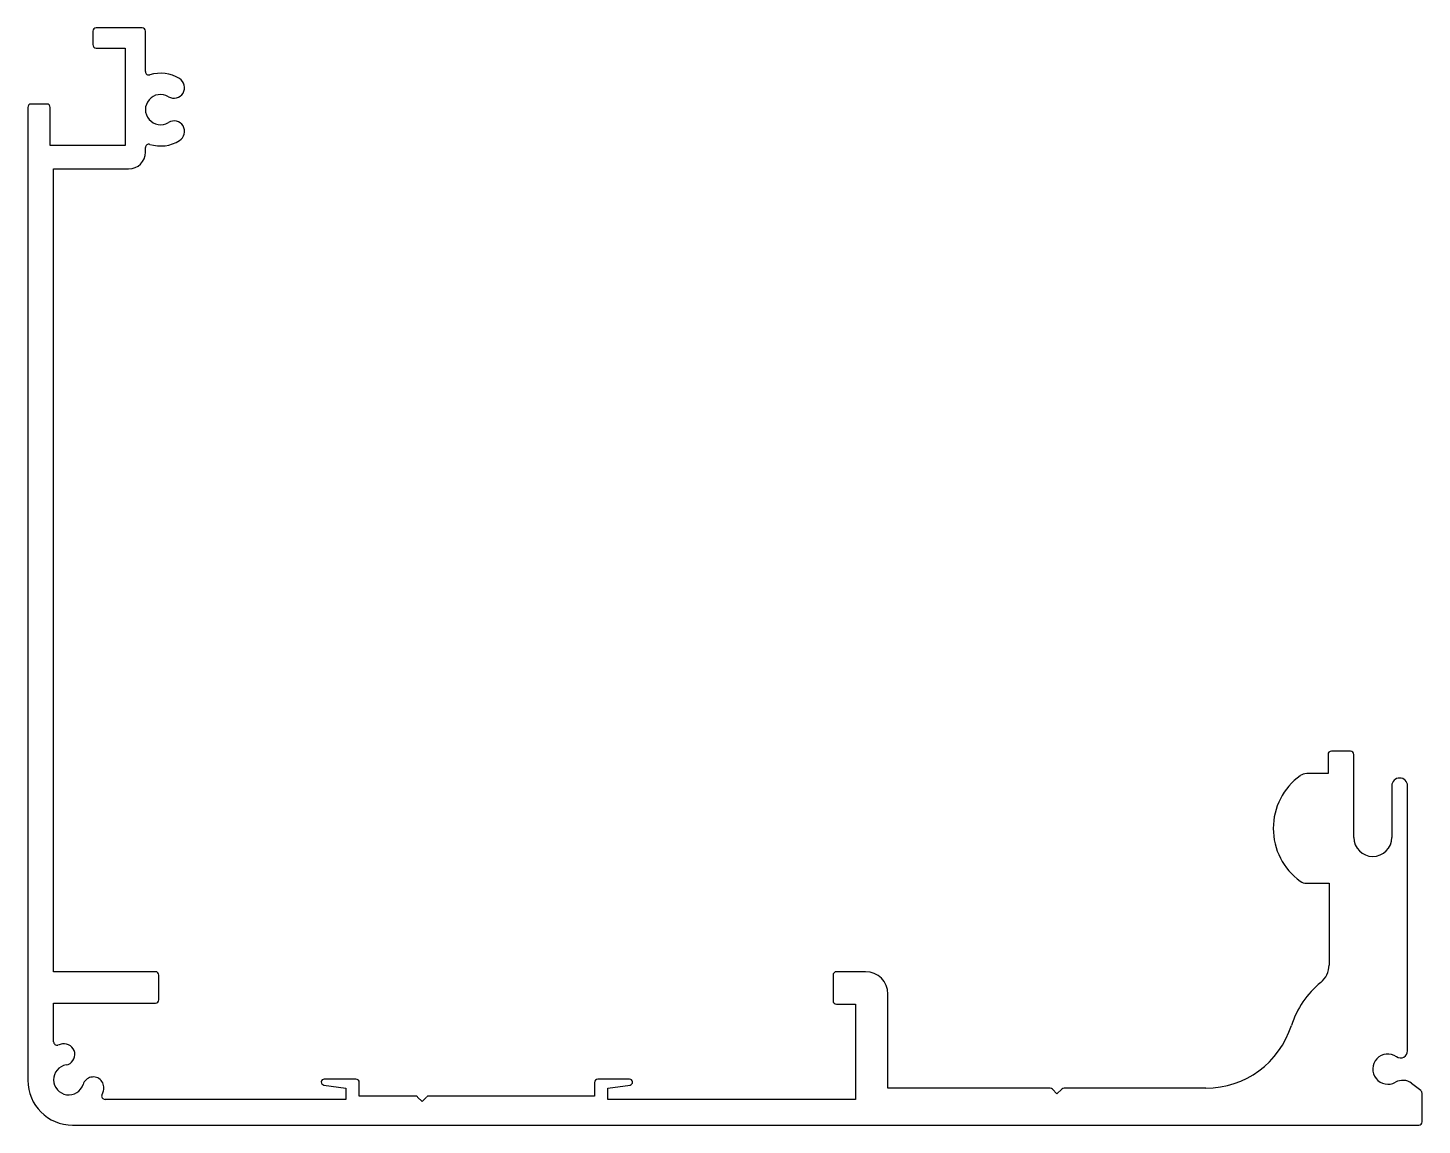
# Model space of a CAD drawing. Extents: x 632 to 756, y 313 to 411.
import ezdxf

# ---------------------------------------------------------------- set-up
doc = ezdxf.new("R2010")
doc.units = 0
doc.layers.get('0').update_dxf_attribs({"linetype": 'CONTINUOUS'})

msp = doc.modelspace()

# ---------------------------------------------------------------- linework, layer by layer
for p, q in [((637.49, 411.15), (637.49, 409.95)), ((641.89, 411.45), (637.79, 411.45)), ((642.19, 407.54), (642.19, 411.15)), ((637.79, 409.65), (640.39, 409.65)), ((640.39, 409.65), (640.39, 400.95)), ((633.39, 404.65), (631.99, 404.65)), ((631.69, 404.35), (631.69, 317.45)), ((633.69, 400.95), (633.69, 404.35)), ((640.39, 400.95), (633.69, 400.95)), ((642.19, 400.35), (642.19, 400.76)), ((633.99, 327.15), (633.99, 398.85)), ((633.99, 398.85), (640.69, 398.85)), ((747.79, 346.55), (747.79, 344.85)), ((749.79, 346.85), (748.09, 346.85)), ((750.09, 339.15), (750.09, 346.55)), ((747.79, 344.85), (745.89, 344.85)), ((753.49, 343.75), (753.49, 339.15)), ((754.89, 320.08), (754.89, 343.75)), ((745.89, 335.05), (747.89, 335.05)), ((747.89, 335.05), (747.89, 327.75)), ((643.09, 327.15), (633.99, 327.15)), ((643.39, 324.65), (643.39, 326.85)), ((703.59, 326.85), (703.59, 324.55)), ((706.49, 327.15), (703.89, 327.15)), ((708.49, 316.75), (708.49, 325.15)), ((633.99, 320.89), (633.99, 324.35)), ((633.99, 324.35), (643.09, 324.35)), ((703.89, 324.25), (705.59, 324.25)), ((705.59, 324.25), (705.59, 315.75)), ((660.99, 317.55), (658.15, 317.55)), ((685.43, 317.55), (682.59, 317.55)), ((658.12, 317.03), (660.09, 316.75)), ((660.09, 316.75), (660.09, 315.75)), ((661.29, 316.05), (661.29, 317.25)), ((682.29, 317.25), (682.29, 316.05)), ((683.49, 316.75), (685.47, 317.03)), ((683.49, 315.75), (683.49, 316.75)), ((722.97, 316.75), (708.49, 316.75)), ((723.59, 316.25), (723.18, 316.66)), ((724.01, 316.66), (723.59, 316.25)), ((736.89, 316.75), (724.22, 316.75)), ((756.08, 316.54), (755.24, 317.18)), ((756.19, 313.75), (756.19, 316.3)), ((660.09, 315.75), (638.58, 315.75)), ((666.27, 316.05), (661.29, 316.05)), ((666.89, 315.55), (666.48, 315.96)), ((667.3, 315.96), (666.89, 315.55)), ((682.29, 316.05), (667.52, 316.05)), ((705.59, 315.75), (683.49, 315.75)), ((635.69, 313.45), (755.89, 313.45))]:
    msp.add_line(p, q)
for centre, radius, start, end in [((637.79, 411.15), 0.3, 90, 180), ((641.89, 411.15), 0.3, 0, 90), ((637.79, 409.95), 0.3, 180, 270), ((642.49, 407.54), 0.3, 180, 287.204), ((643.54, 404.15), 3.25, 58.551, 107.204), ((644.74, 406.11), 0.95, 238.551, 58.551), ((631.99, 404.35), 0.3, 90, 180), ((633.39, 404.35), 0.3, 0, 90), ((643.54, 404.15), 1.35, 58.551, 301.449), ((644.74, 402.19), 0.95, 301.449, 121.449), ((642.49, 400.76), 0.3, 72.796, 180), ((643.54, 404.15), 3.25, 252.796, 301.449), ((640.69, 400.35), 1.5, 270, 360), ((748.09, 346.55), 0.3, 90, 180), ((749.79, 346.55), 0.3, 0, 90), ((748.7, 339.95), 5.8, 125.7006, 234.2994), ((745.89, 343.85), 1, 90, 125.7006), ((754.19, 343.75), 0.7, 0, 180), ((751.79, 339.15), 1.7, 180, 0), ((745.89, 336.05), 1, 234.2994, 270), ((745.89, 327.75), 2, 308.7908, 0), ((643.09, 326.85), 0.3, 0, 90), ((703.89, 326.85), 0.3, 90, 180), ((706.49, 325.15), 2, 0, 90), ((752.16, 319.95), 8, 128.7908, 162.5635), ((643.09, 324.65), 0.3, 270, 360), ((703.89, 324.55), 0.3, 180, 270), ((736.89, 324.75), 8, 270, 342.5635), ((634.29, 320.89), 0.3, 180, 287.204), ((635.34, 317.5), 3.25, 100.0154, 107.204), ((634.94, 319.76), 0.95, 280.0154, 100.0154), ((754.27, 320.08), 0.627, 235.3818, 0), ((635.34, 317.5), 1.35, 100.0154, 342.2811), ((753.14, 318.45), 1.35, 55.3818, 299.8616), ((637.53, 316.8), 0.95, 342.2811, 162.2811), ((658.15, 317.29), 0.261, 90, 261.9172), ((660.99, 317.25), 0.3, 0, 90), ((682.59, 317.25), 0.3, 90, 180), ((685.43, 317.29), 0.261, 278.0828, 90), ((635.69, 317.45), 4, 180, 270), ((635.34, 317.5), 3.25, 335.8925, 342.2811), ((722.97, 316.45), 0.3, 45, 90), ((724.22, 316.45), 0.3, 90, 135), ((754.46, 316.16), 1.29, 52.4314, 119.8616), ((755.89, 316.3), 0.3, 0, 52.4314), ((638.58, 316.05), 0.3, 155.8925, 270), ((666.27, 315.75), 0.3, 45, 90), ((667.52, 315.75), 0.3, 90, 135), ((755.89, 313.75), 0.3, 270, 0)]:
    msp.add_arc(centre, radius, start, end)

doc.saveas('drawing.dxf')
